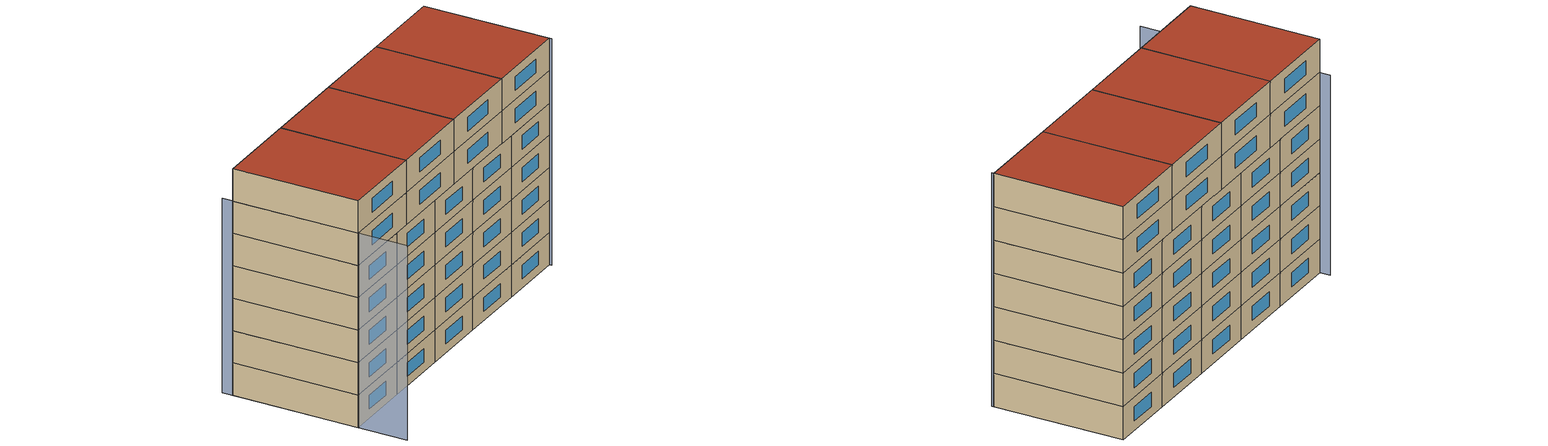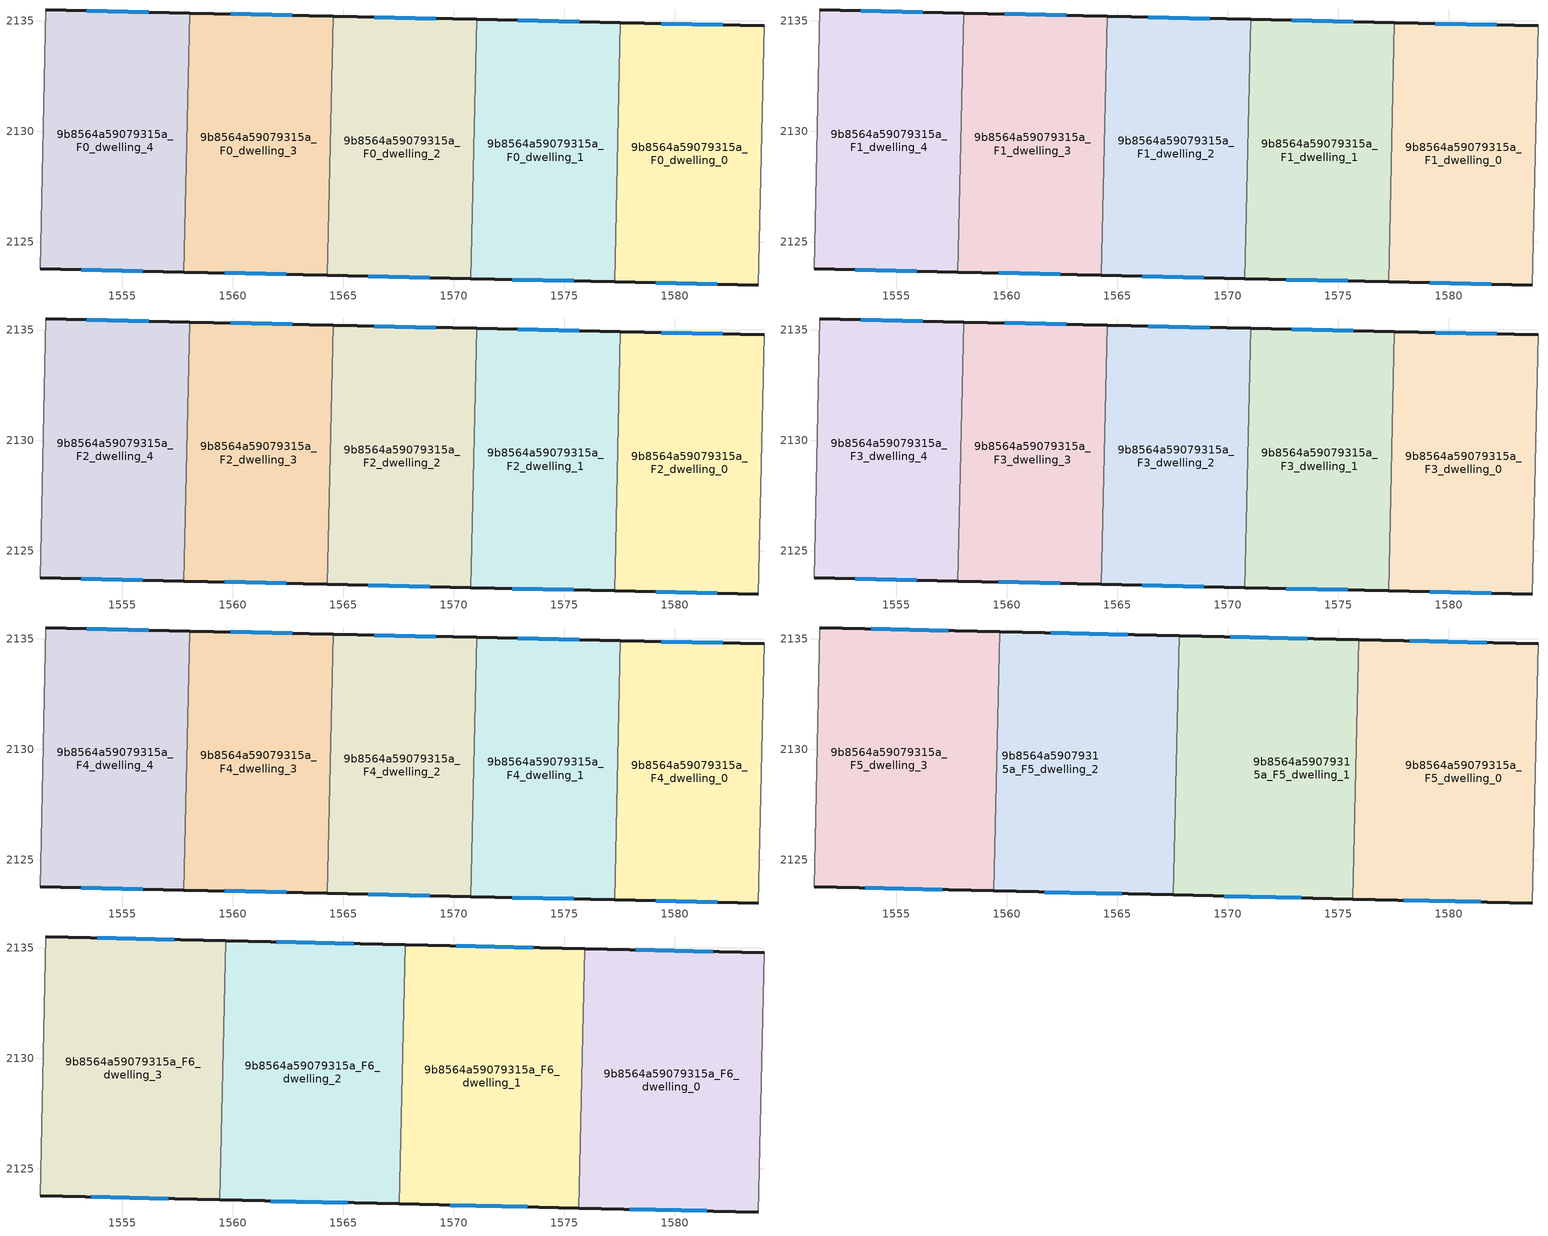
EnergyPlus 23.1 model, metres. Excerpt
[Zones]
9b8564a59079315a_F0_dwelling_0
 floor ground (EU_floor_Construction): 1584.03,2134.78 1583.76,2123.04 1577.27,2123.19 1577.54,2134.92 z0
 wall outside (EU_wall_Construction): 1584.03,2134.78 1577.54,2134.92 / 1577.27,2123.19 1583.76,2123.04 z0:3
 wall adiabatic (EU_wall_Construction): 1583.76,2123.04 1584.03,2134.78 z0:3
 wall to 9b8564a59079315a_F0_dwelling_1 (EU_wall_Construction): 1577.54,2134.92 1577.27,2123.19 z0:3
 window (EU_Window_Construction): 1582.18,2134.82 1579.39,2134.88 / 1579.13,2123.15 1581.91,2123.08 z0.86:2.14
9b8564a59079315a_F0_dwelling_1
 floor ground (EU_floor_Construction): 1577.54,2134.92 1577.27,2123.19 1570.78,2123.34 1571.04,2135.06 z0
 wall outside (EU_wall_Construction): 1570.78,2123.34 1577.27,2123.19 / 1577.54,2134.92 1571.04,2135.06 z0:3
 wall to 9b8564a59079315a_F0_dwelling_2 (EU_wall_Construction): 1571.04,2135.06 1570.78,2123.34 z0:3
 window (EU_Window_Construction): 1572.63,2123.3 1575.42,2123.23 / 1575.68,2134.96 1572.9,2135.02 z0.86:2.14
9b8564a59079315a_F0_dwelling_2
 floor ground (EU_floor_Construction): 1571.04,2135.06 1570.78,2123.34 1564.28,2123.49 1564.55,2135.21 z0
 wall outside (EU_wall_Construction): 1564.28,2123.49 1570.78,2123.34 / 1571.04,2135.06 1564.55,2135.21 z0:3
 wall to 9b8564a59079315a_F0_dwelling_3 (EU_wall_Construction): 1564.55,2135.21 1564.28,2123.49 z0:3
 window (EU_Window_Construction): 1566.14,2123.45 1568.92,2123.38 / 1569.19,2135.11 1566.4,2135.17 z0.86:2.14
9b8564a59079315a_F0_dwelling_3
 floor ground (EU_floor_Construction): 1564.55,2135.21 1564.28,2123.49 1557.78,2123.64 1558.05,2135.35 z0
 wall outside (EU_wall_Construction): 1557.78,2123.64 1564.28,2123.49 / 1564.55,2135.21 1558.05,2135.35 z0:3
 wall to 9b8564a59079315a_F0_dwelling_4 (EU_wall_Construction): 1558.05,2135.35 1557.78,2123.64 z0:3
 window (EU_Window_Construction): 1559.64,2123.59 1562.42,2123.53 / 1562.69,2135.25 1559.91,2135.31 z0.86:2.14
9b8564a59079315a_F0_dwelling_4
 floor ground (EU_floor_Construction): 1558.05,2135.35 1557.78,2123.64 1551.28,2123.79 1551.55,2135.5 z0
 wall outside (EU_wall_Construction): 1551.28,2123.79 1557.78,2123.64 / 1558.05,2135.35 1551.55,2135.5 z0:3
 wall adiabatic (EU_wall_Construction): 1551.55,2135.5 1551.28,2123.79 z0:3
 window (EU_Window_Construction): 1553.14,2123.74 1555.92,2123.68 / 1556.19,2135.39 1553.4,2135.46 z0.86:2.14
9b8564a59079315a_F1_dwelling_0
 floor to 9b8564a59079315a_F0_dwelling_0 (EU_floor_Construction): 1584.03,2134.78 1583.76,2123.04 1577.27,2123.19 1577.54,2134.92 z3
 wall outside (EU_wall_Construction): 1584.03,2134.78 1577.54,2134.92 / 1577.27,2123.19 1583.76,2123.04 z3:6
 wall adiabatic (EU_wall_Construction): 1583.76,2123.04 1584.03,2134.78 z3:6
 wall to 9b8564a59079315a_F1_dwelling_1 (EU_wall_Construction): 1577.54,2134.92 1577.27,2123.19 z3:6
 window (EU_Window_Construction): 1582.18,2134.82 1579.39,2134.88 / 1579.13,2123.15 1581.91,2123.08 z3.86:5.14
9b8564a59079315a_F1_dwelling_1
 floor to 9b8564a59079315a_F0_dwelling_1 (EU_floor_Construction): 1577.54,2134.92 1577.27,2123.19 1570.78,2123.34 1571.04,2135.06 z3
 wall outside (EU_wall_Construction): 1570.78,2123.34 1577.27,2123.19 / 1577.54,2134.92 1571.04,2135.06 z3:6
 wall to 9b8564a59079315a_F1_dwelling_2 (EU_wall_Construction): 1571.04,2135.06 1570.78,2123.34 z3:6
 window (EU_Window_Construction): 1572.63,2123.3 1575.42,2123.23 / 1575.68,2134.96 1572.9,2135.02 z3.86:5.14
9b8564a59079315a_F1_dwelling_2
 floor to 9b8564a59079315a_F0_dwelling_2 (EU_floor_Construction): 1571.04,2135.06 1570.78,2123.34 1564.28,2123.49 1564.55,2135.21 z3
 wall outside (EU_wall_Construction): 1564.28,2123.49 1570.78,2123.34 / 1571.04,2135.06 1564.55,2135.21 z3:6
 wall to 9b8564a59079315a_F1_dwelling_3 (EU_wall_Construction): 1564.55,2135.21 1564.28,2123.49 z3:6
 window (EU_Window_Construction): 1566.14,2123.45 1568.92,2123.38 / 1569.19,2135.11 1566.4,2135.17 z3.86:5.14
9b8564a59079315a_F1_dwelling_3
 floor to 9b8564a59079315a_F0_dwelling_3 (EU_floor_Construction): 1564.55,2135.21 1564.28,2123.49 1557.78,2123.64 1558.05,2135.35 z3
 wall outside (EU_wall_Construction): 1557.78,2123.64 1564.28,2123.49 / 1564.55,2135.21 1558.05,2135.35 z3:6
 wall to 9b8564a59079315a_F1_dwelling_4 (EU_wall_Construction): 1558.05,2135.35 1557.78,2123.64 z3:6
 window (EU_Window_Construction): 1559.64,2123.59 1562.42,2123.53 / 1562.69,2135.25 1559.91,2135.31 z3.86:5.14
9b8564a59079315a_F1_dwelling_4
 floor to 9b8564a59079315a_F0_dwelling_4 (EU_floor_Construction): 1558.05,2135.35 1557.78,2123.64 1551.28,2123.79 1551.55,2135.5 z3
 wall outside (EU_wall_Construction): 1551.28,2123.79 1557.78,2123.64 / 1558.05,2135.35 1551.55,2135.5 z3:6
 wall adiabatic (EU_wall_Construction): 1551.55,2135.5 1551.28,2123.79 z3:6
 window (EU_Window_Construction): 1553.14,2123.74 1555.92,2123.68 / 1556.19,2135.39 1553.4,2135.46 z3.86:5.14
9b8564a59079315a_F2_dwelling_0
 floor to 9b8564a59079315a_F1_dwelling_0 (EU_floor_Construction): 1584.03,2134.78 1583.76,2123.04 1577.27,2123.19 1577.54,2134.92 z6
 wall outside (EU_wall_Construction): 1584.03,2134.78 1577.54,2134.92 / 1577.27,2123.19 1583.76,2123.04 z6:9
 wall adiabatic (EU_wall_Construction): 1583.76,2123.04 1584.03,2134.78 z6:9
 wall to 9b8564a59079315a_F2_dwelling_1 (EU_wall_Construction): 1577.54,2134.92 1577.27,2123.19 z6:9
 window (EU_Window_Construction): 1582.18,2134.82 1579.39,2134.88 / 1579.13,2123.15 1581.91,2123.08 z6.86:8.14
9b8564a59079315a_F2_dwelling_1
 floor to 9b8564a59079315a_F1_dwelling_1 (EU_floor_Construction): 1577.54,2134.92 1577.27,2123.19 1570.78,2123.34 1571.04,2135.06 z6
 wall outside (EU_wall_Construction): 1570.78,2123.34 1577.27,2123.19 / 1577.54,2134.92 1571.04,2135.06 z6:9
 wall to 9b8564a59079315a_F2_dwelling_2 (EU_wall_Construction): 1571.04,2135.06 1570.78,2123.34 z6:9
 window (EU_Window_Construction): 1572.63,2123.3 1575.42,2123.23 / 1575.68,2134.96 1572.9,2135.02 z6.86:8.14
9b8564a59079315a_F2_dwelling_2
 floor to 9b8564a59079315a_F1_dwelling_2 (EU_floor_Construction): 1571.04,2135.06 1570.78,2123.34 1564.28,2123.49 1564.55,2135.21 z6
 wall outside (EU_wall_Construction): 1564.28,2123.49 1570.78,2123.34 / 1571.04,2135.06 1564.55,2135.21 z6:9
 wall to 9b8564a59079315a_F2_dwelling_3 (EU_wall_Construction): 1564.55,2135.21 1564.28,2123.49 z6:9
 window (EU_Window_Construction): 1566.14,2123.45 1568.92,2123.38 / 1569.19,2135.11 1566.4,2135.17 z6.86:8.14
9b8564a59079315a_F2_dwelling_3
 floor to 9b8564a59079315a_F1_dwelling_3 (EU_floor_Construction): 1564.55,2135.21 1564.28,2123.49 1557.78,2123.64 1558.05,2135.35 z6
 wall outside (EU_wall_Construction): 1557.78,2123.64 1564.28,2123.49 / 1564.55,2135.21 1558.05,2135.35 z6:9
 wall to 9b8564a59079315a_F2_dwelling_4 (EU_wall_Construction): 1558.05,2135.35 1557.78,2123.64 z6:9
 window (EU_Window_Construction): 1559.64,2123.59 1562.42,2123.53 / 1562.69,2135.25 1559.91,2135.31 z6.86:8.14
9b8564a59079315a_F2_dwelling_4
 floor to 9b8564a59079315a_F1_dwelling_4 (EU_floor_Construction): 1558.05,2135.35 1557.78,2123.64 1551.28,2123.79 1551.55,2135.5 z6
 wall outside (EU_wall_Construction): 1551.28,2123.79 1557.78,2123.64 / 1558.05,2135.35 1551.55,2135.5 z6:9
 wall adiabatic (EU_wall_Construction): 1551.55,2135.5 1551.28,2123.79 z6:9
 window (EU_Window_Construction): 1553.14,2123.74 1555.92,2123.68 / 1556.19,2135.39 1553.4,2135.46 z6.86:8.14
9b8564a59079315a_F3_dwelling_0
 floor to 9b8564a59079315a_F2_dwelling_0 (EU_floor_Construction): 1584.03,2134.78 1583.76,2123.04 1577.27,2123.19 1577.54,2134.92 z9
 wall outside (EU_wall_Construction): 1584.03,2134.78 1577.54,2134.92 / 1577.27,2123.19 1583.76,2123.04 z9:12
 wall adiabatic (EU_wall_Construction): 1583.76,2123.04 1584.03,2134.78 z9:12
 wall to 9b8564a59079315a_F3_dwelling_1 (EU_wall_Construction): 1577.54,2134.92 1577.27,2123.19 z9:12
 window (EU_Window_Construction): 1582.18,2134.82 1579.39,2134.88 / 1579.13,2123.15 1581.91,2123.08 z9.86:11.14
9b8564a59079315a_F3_dwelling_1
 floor to 9b8564a59079315a_F2_dwelling_1 (EU_floor_Construction): 1577.54,2134.92 1577.27,2123.19 1570.78,2123.34 1571.04,2135.06 z9
 wall outside (EU_wall_Construction): 1570.78,2123.34 1577.27,2123.19 / 1577.54,2134.92 1571.04,2135.06 z9:12
 wall to 9b8564a59079315a_F3_dwelling_2 (EU_wall_Construction): 1571.04,2135.06 1570.78,2123.34 z9:12
 window (EU_Window_Construction): 1572.63,2123.3 1575.42,2123.23 / 1575.68,2134.96 1572.9,2135.02 z9.86:11.14
9b8564a59079315a_F3_dwelling_2
 floor to 9b8564a59079315a_F2_dwelling_2 (EU_floor_Construction): 1571.04,2135.06 1570.78,2123.34 1564.28,2123.49 1564.55,2135.21 z9
 wall outside (EU_wall_Construction): 1564.28,2123.49 1570.78,2123.34 / 1571.04,2135.06 1564.55,2135.21 z9:12
 wall to 9b8564a59079315a_F3_dwelling_3 (EU_wall_Construction): 1564.55,2135.21 1564.28,2123.49 z9:12
 window (EU_Window_Construction): 1566.14,2123.45 1568.92,2123.38 / 1569.19,2135.11 1566.4,2135.17 z9.86:11.14
9b8564a59079315a_F3_dwelling_3
 floor to 9b8564a59079315a_F2_dwelling_3 (EU_floor_Construction): 1564.55,2135.21 1564.28,2123.49 1557.78,2123.64 1558.05,2135.35 z9
 wall outside (EU_wall_Construction): 1557.78,2123.64 1564.28,2123.49 / 1564.55,2135.21 1558.05,2135.35 z9:12
 wall to 9b8564a59079315a_F3_dwelling_4 (EU_wall_Construction): 1558.05,2135.35 1557.78,2123.64 z9:12
 window (EU_Window_Construction): 1559.64,2123.59 1562.42,2123.53 / 1562.69,2135.25 1559.91,2135.31 z9.86:11.14
9b8564a59079315a_F3_dwelling_4
 floor to 9b8564a59079315a_F2_dwelling_4 (EU_floor_Construction): 1558.05,2135.35 1557.78,2123.64 1551.28,2123.79 1551.55,2135.5 z9
 wall outside (EU_wall_Construction): 1551.28,2123.79 1557.78,2123.64 / 1558.05,2135.35 1551.55,2135.5 z9:12
 wall adiabatic (EU_wall_Construction): 1551.55,2135.5 1551.28,2123.79 z9:12
 window (EU_Window_Construction): 1553.14,2123.74 1555.92,2123.68 / 1556.19,2135.39 1553.4,2135.46 z9.86:11.14
9b8564a59079315a_F4_dwelling_0
 floor to 9b8564a59079315a_F3_dwelling_0 (EU_floor_Construction): 1584.03,2134.78 1583.76,2123.04 1577.27,2123.19 1577.54,2134.92 z12
 wall outside (EU_wall_Construction): 1584.03,2134.78 1577.54,2134.92 / 1577.27,2123.19 1583.76,2123.04 z12:15
 wall adiabatic (EU_wall_Construction): 1583.76,2123.04 1584.03,2134.78 z12:15
 wall to 9b8564a59079315a_F4_dwelling_1 (EU_wall_Construction): 1577.54,2134.92 1577.27,2123.19 z12:15
 window (EU_Window_Construction): 1582.18,2134.82 1579.39,2134.88 / 1579.13,2123.15 1581.91,2123.08 z12.86:14.14
9b8564a59079315a_F4_dwelling_1
 floor to 9b8564a59079315a_F3_dwelling_1 (EU_floor_Construction): 1577.54,2134.92 1577.27,2123.19 1570.78,2123.34 1571.04,2135.06 z12
 wall outside (EU_wall_Construction): 1570.78,2123.34 1577.27,2123.19 / 1577.54,2134.92 1571.04,2135.06 z12:15
 wall to 9b8564a59079315a_F4_dwelling_2 (EU_wall_Construction): 1571.04,2135.06 1570.78,2123.34 z12:15
 window (EU_Window_Construction): 1572.63,2123.3 1575.42,2123.23 / 1575.68,2134.96 1572.9,2135.02 z12.86:14.14
 ceiling adiabatic (EU_roof_Construction): 1575.65,2123.23 1575.91,2134.96 1571.04,2135.06 1570.78,2123.34 z15
9b8564a59079315a_F4_dwelling_2
 floor to 9b8564a59079315a_F3_dwelling_2 (EU_floor_Construction): 1571.04,2135.06 1570.78,2123.34 1564.28,2123.49 1564.55,2135.21 z12
 wall outside (EU_wall_Construction): 1564.28,2123.49 1570.78,2123.34 / 1571.04,2135.06 1564.55,2135.21 z12:15
 wall to 9b8564a59079315a_F4_dwelling_3 (EU_wall_Construction): 1564.55,2135.21 1564.28,2123.49 z12:15
 window (EU_Window_Construction): 1566.14,2123.45 1568.92,2123.38 / 1569.19,2135.11 1566.4,2135.17 z12.86:14.14
9b8564a59079315a_F4_dwelling_3
 floor to 9b8564a59079315a_F3_dwelling_3 (EU_floor_Construction): 1564.55,2135.21 1564.28,2123.49 1557.78,2123.64 1558.05,2135.35 z12
 wall outside (EU_wall_Construction): 1557.78,2123.64 1564.28,2123.49 / 1564.55,2135.21 1558.05,2135.35 z12:15
 wall to 9b8564a59079315a_F4_dwelling_4 (EU_wall_Construction): 1558.05,2135.35 1557.78,2123.64 z12:15
 window (EU_Window_Construction): 1559.64,2123.59 1562.42,2123.53 / 1562.69,2135.25 1559.91,2135.31 z12.86:14.14
9b8564a59079315a_F4_dwelling_4
 floor to 9b8564a59079315a_F3_dwelling_4 (EU_floor_Construction): 1558.05,2135.35 1557.78,2123.64 1551.28,2123.79 1551.55,2135.5 z12
 wall outside (EU_wall_Construction): 1551.28,2123.79 1557.78,2123.64 / 1558.05,2135.35 1551.55,2135.5 z12:15
 wall adiabatic (EU_wall_Construction): 1551.55,2135.5 1551.28,2123.79 z12:15
 window (EU_Window_Construction): 1553.14,2123.74 1555.92,2123.68 / 1556.19,2135.39 1553.4,2135.46 z12.86:14.14
9b8564a59079315a_F5_dwelling_0
 floor to 9b8564a59079315a_F4_dwelling_0 (EU_floor_Construction): 1584.03,2134.78 1583.76,2123.04 1577.27,2123.19 1577.54,2134.92 z15
 floor to 9b8564a59079315a_F4_dwelling_1 (EU_floor_Construction): 1577.54,2134.92 1577.27,2123.19 1575.65,2123.23 1575.91,2134.96 z15
 wall outside (EU_wall_Construction): 1584.03,2134.78 1575.91,2134.96 / 1575.65,2123.23 1583.76,2123.04 z15:18
 wall adiabatic (EU_wall_Construction): 1583.76,2123.04 1584.03,2134.78 z15:18
 wall to 9b8564a59079315a_F5_dwelling_1 (EU_wall_Construction): 1575.91,2134.96 1575.65,2123.23 z15:18
 window (EU_Window_Construction): 1581.71,2134.83 1578.23,2134.9 / 1577.97,2123.17 1581.44,2123.1 z15.86:17.14
9b8564a59079315a_F5_dwelling_1
 floor to 9b8564a59079315a_F4_dwelling_2 (EU_floor_Construction): 1571.04,2135.06 1570.78,2123.34 1567.53,2123.41 1567.8,2135.14 z15
 floor adiabatic (EU_floor_Construction): 1575.91,2134.96 1575.65,2123.23 1570.78,2123.34 1571.04,2135.06 z15
 wall outside (EU_wall_Construction): 1567.53,2123.41 1575.65,2123.23 / 1575.91,2134.96 1567.8,2135.14 z15:18
 wall to 9b8564a59079315a_F5_dwelling_2 (EU_wall_Construction): 1567.8,2135.14 1567.53,2123.41 z15:18
 window (EU_Window_Construction): 1569.85,2123.36 1573.33,2123.28 / 1573.6,2135.01 1570.12,2135.08 z15.86:17.14
9b8564a59079315a_F5_dwelling_2
 floor to 9b8564a59079315a_F4_dwelling_3 (EU_floor_Construction): 1564.55,2135.21 1564.28,2123.49 1559.41,2123.6 1559.67,2135.32 z15
 floor to 9b8564a59079315a_F4_dwelling_2 (EU_floor_Construction): 1567.8,2135.14 1567.53,2123.41 1564.28,2123.49 1564.55,2135.21 z15
 wall outside (EU_wall_Construction): 1559.41,2123.6 1567.53,2123.41 / 1567.8,2135.14 1559.67,2135.32 z15:18
 wall to 9b8564a59079315a_F5_dwelling_3 (EU_wall_Construction): 1559.67,2135.32 1559.41,2123.6 z15:18
 window (EU_Window_Construction): 1561.73,2123.55 1565.21,2123.47 / 1565.48,2135.19 1561.99,2135.27 z15.86:17.14
9b8564a59079315a_F5_dwelling_3
 floor to 9b8564a59079315a_F4_dwelling_3 (EU_floor_Construction): 1559.67,2135.32 1559.41,2123.6 1557.78,2123.64 1558.05,2135.35 z15
 floor to 9b8564a59079315a_F4_dwelling_4 (EU_floor_Construction): 1558.05,2135.35 1557.78,2123.64 1551.28,2123.79 1551.55,2135.5 z15
 wall outside (EU_wall_Construction): 1551.28,2123.79 1559.41,2123.6 / 1559.67,2135.32 1551.55,2135.5 z15:18
 wall adiabatic (EU_wall_Construction): 1551.55,2135.5 1551.28,2123.79 z15:18
 window (EU_Window_Construction): 1553.6,2123.73 1557.08,2123.65 / 1557.35,2135.37 1553.87,2135.45 z15.86:17.14
9b8564a59079315a_F6_dwelling_0
 floor to 9b8564a59079315a_F5_dwelling_0 (EU_floor_Construction): 1584.03,2134.78 1583.76,2123.04 1575.65,2123.23 1575.91,2134.96 z18
 wall outside (EU_wall_Construction): 1584.03,2134.78 1575.91,2134.96 / 1575.65,2123.23 1583.76,2123.04 z18:21
 wall adiabatic (EU_wall_Construction): 1583.76,2123.04 1584.03,2134.78 z18:21
 wall to 9b8564a59079315a_F6_dwelling_1 (EU_wall_Construction): 1575.91,2134.96 1575.65,2123.23 z18:21
 window (EU_Window_Construction): 1581.71,2134.83 1578.23,2134.9 / 1577.97,2123.17 1581.44,2123.1 z18.86:20.14
 roof outside (EU_roof_Construction): 1583.76,2123.04 1584.03,2134.78 1575.91,2134.96 1575.65,2123.23 z21
9b8564a59079315a_F6_dwelling_1
 floor to 9b8564a59079315a_F5_dwelling_1 (EU_floor_Construction): 1575.91,2134.96 1575.65,2123.23 1567.53,2123.41 1567.8,2135.14 z18
 wall outside (EU_wall_Construction): 1567.53,2123.41 1575.65,2123.23 / 1575.91,2134.96 1567.8,2135.14 z18:21
 wall to 9b8564a59079315a_F6_dwelling_2 (EU_wall_Construction): 1567.8,2135.14 1567.53,2123.41 z18:21
 window (EU_Window_Construction): 1569.85,2123.36 1573.33,2123.28 / 1573.6,2135.01 1570.12,2135.08 z18.86:20.14
 roof outside (EU_roof_Construction): 1575.65,2123.23 1575.91,2134.96 1567.8,2135.14 1567.53,2123.41 z21
9b8564a59079315a_F6_dwelling_2
 floor to 9b8564a59079315a_F5_dwelling_2 (EU_floor_Construction): 1567.8,2135.14 1567.53,2123.41 1559.41,2123.6 1559.67,2135.32 z18
 wall outside (EU_wall_Construction): 1559.41,2123.6 1567.53,2123.41 / 1567.8,2135.14 1559.67,2135.32 z18:21
 wall to 9b8564a59079315a_F6_dwelling_3 (EU_wall_Construction): 1559.67,2135.32 1559.41,2123.6 z18:21
 window (EU_Window_Construction): 1561.73,2123.55 1565.21,2123.47 / 1565.48,2135.19 1561.99,2135.27 z18.86:20.14
 roof outside (EU_roof_Construction): 1567.53,2123.41 1567.8,2135.14 1559.67,2135.32 1559.41,2123.6 z21
9b8564a59079315a_F6_dwelling_3
 floor to 9b8564a59079315a_F5_dwelling_3 (EU_floor_Construction): 1559.67,2135.32 1559.41,2123.6 1551.28,2123.79 1551.55,2135.5 z18
 wall outside (EU_wall_Construction): 1551.28,2123.79 1559.41,2123.6 / 1559.67,2135.32 1551.55,2135.5 z18:21
 wall adiabatic (EU_wall_Construction): 1551.55,2135.5 1551.28,2123.79 z18:21
 window (EU_Window_Construction): 1553.6,2123.73 1557.08,2123.65 / 1557.35,2135.37 1553.87,2135.45 z18.86:20.14
 roof outside (EU_roof_Construction): 1559.41,2123.6 1559.67,2135.32 1551.55,2135.5 1551.28,2123.79 z21
shading: 1551.58,2136.48 1551.18,2119.24 z0:18; 1583.77,2122.84 1584.03,2134.78 z0:21
[Building]
EU S2 Campaign: North Axis=0; Terrain=City; Solar Distribution=FullExterior
[Site:Location]
Helsinki-Vantaa.AP: Latitude=60.317; Longitude=24.963; Time Zone=2; Elevation=54.6
[SizingPeriod:WeatherFileDays]
AnnualSizingPeriod: Begin Month=1; Begin Day of Month=1; End Month=12; End Day of Month=31; Day of Week for Start Day=Monday; Use Weather File Daylight Saving Period=No; Use Weather File Rain and Snow Indicators=No
[MATERIAL]
EU_InternalMass_Material: Roughness=MediumRough; Thickness=0.1; Conductivity=1; Density=1800; Specific Heat=900; Thermal Absorptance=0.9; Solar Absorptance=0.7; Visible Absorptance=0.7
[MATERIAL:NOMASS] Roughness=MediumRough; Thermal Absorptance=0.9; Solar Absorptance=0.7; Visible Absorptance=0.7
Name | Thermal Resistance
EU_wall_NoMass | 1.10183
EU_roof_NoMass; EU_floor_NoMass | 1.70606
[WINDOWMATERIAL:SIMPLEGLAZINGSYSTEM]
EU_Window_SimpleGlazing: UFactor=3.11035; Solar Heat Gain Coefficient=0.8; Visible Transmittance=0.8
[CONSTRUCTION]
EU_wall_Construction: EU_wall_NoMass
EU_roof_Construction: EU_roof_NoMass
EU_floor_Construction: EU_floor_NoMass
EU_Window_Construction: EU_Window_SimpleGlazing
EU_InternalMass_Construction: EU_InternalMass_Material
[ZONE] Type=1; Multiplier=1; Ceiling Height=autocalculate; Floor Area=autocalculate; Part of Total Floor Area=Yes
Name | Volume
9b8564a59079315a_F0_dwelling_0; 9b8564a59079315a_F1_dwelling_0; 9b8564a59079315a_F2_dwelling_0; 9b8564a59079315a_F3_dwelling_0; 9b8564a59079315a_F4_dwelling_0; 9b8564a59079315a_F0_dwelling_4; 9b8564a59079315a_F1_dwelling_4; 9b8564a59079315a_F2_dwelling_4; 9b8564a59079315a_F3_dwelling_4; 9b8564a59079315a_F4_dwelling_4 | 228.583
9b8564a59079315a_F5_dwelling_0; 9b8564a59079315a_F6_dwelling_0 | 285.756
9b8564a59079315a_F0_dwelling_1; 9b8564a59079315a_F1_dwelling_1; 9b8564a59079315a_F2_dwelling_1; 9b8564a59079315a_F3_dwelling_1; 9b8564a59079315a_F4_dwelling_1; 9b8564a59079315a_F0_dwelling_2; 9b8564a59079315a_F1_dwelling_2; 9b8564a59079315a_F2_dwelling_2; 9b8564a59079315a_F3_dwelling_2; 9b8564a59079315a_F4_dwelling_2 | 228.601
9b8564a59079315a_F5_dwelling_1; 9b8564a59079315a_F6_dwelling_1 | 285.697
9b8564a59079315a_F5_dwelling_2; 9b8564a59079315a_F6_dwelling_2 | 285.74
9b8564a59079315a_F0_dwelling_3; 9b8564a59079315a_F1_dwelling_3; 9b8564a59079315a_F2_dwelling_3; 9b8564a59079315a_F3_dwelling_3; 9b8564a59079315a_F4_dwelling_3 | 228.584
9b8564a59079315a_F5_dwelling_3; 9b8564a59079315a_F6_dwelling_3 | 285.746
[INTERNALMASS] Construction=EU_InternalMass_Construction
Name | Zone or ZoneList | Surface Area
9b8564a59079315a_F0_dwelling_0_EU_InternalMass | 9b8564a59079315a_F0_dwelling_0 | 76.1944
9b8564a59079315a_F0_dwelling_1_EU_InternalMass | 9b8564a59079315a_F0_dwelling_1 | 76.2002
9b8564a59079315a_F0_dwelling_2_EU_InternalMass | 9b8564a59079315a_F0_dwelling_2 | 76.2005
9b8564a59079315a_F0_dwelling_3_EU_InternalMass | 9b8564a59079315a_F0_dwelling_3 | 76.1948
9b8564a59079315a_F0_dwelling_4_EU_InternalMass | 9b8564a59079315a_F0_dwelling_4 | 76.1947
9b8564a59079315a_F1_dwelling_0_EU_InternalMass | 9b8564a59079315a_F1_dwelling_0 | 76.1944
9b8564a59079315a_F1_dwelling_1_EU_InternalMass | 9b8564a59079315a_F1_dwelling_1 | 76.2002
9b8564a59079315a_F1_dwelling_2_EU_InternalMass | 9b8564a59079315a_F1_dwelling_2 | 76.2005
9b8564a59079315a_F1_dwelling_3_EU_InternalMass | 9b8564a59079315a_F1_dwelling_3 | 76.1948
9b8564a59079315a_F1_dwelling_4_EU_InternalMass | 9b8564a59079315a_F1_dwelling_4 | 76.1947
9b8564a59079315a_F2_dwelling_0_EU_InternalMass | 9b8564a59079315a_F2_dwelling_0 | 76.1944
9b8564a59079315a_F2_dwelling_1_EU_InternalMass | 9b8564a59079315a_F2_dwelling_1 | 76.2002
9b8564a59079315a_F2_dwelling_2_EU_InternalMass | 9b8564a59079315a_F2_dwelling_2 | 76.2005
9b8564a59079315a_F2_dwelling_3_EU_InternalMass | 9b8564a59079315a_F2_dwelling_3 | 76.1948
9b8564a59079315a_F2_dwelling_4_EU_InternalMass | 9b8564a59079315a_F2_dwelling_4 | 76.1947
9b8564a59079315a_F3_dwelling_0_EU_InternalMass | 9b8564a59079315a_F3_dwelling_0 | 76.1944
9b8564a59079315a_F3_dwelling_1_EU_InternalMass | 9b8564a59079315a_F3_dwelling_1 | 76.2002
9b8564a59079315a_F3_dwelling_2_EU_InternalMass | 9b8564a59079315a_F3_dwelling_2 | 76.2005
9b8564a59079315a_F3_dwelling_3_EU_InternalMass | 9b8564a59079315a_F3_dwelling_3 | 76.1948
9b8564a59079315a_F3_dwelling_4_EU_InternalMass | 9b8564a59079315a_F3_dwelling_4 | 76.1947
9b8564a59079315a_F4_dwelling_0_EU_InternalMass | 9b8564a59079315a_F4_dwelling_0 | 76.1944
9b8564a59079315a_F4_dwelling_1_EU_InternalMass | 9b8564a59079315a_F4_dwelling_1 | 76.2002
9b8564a59079315a_F4_dwelling_2_EU_InternalMass | 9b8564a59079315a_F4_dwelling_2 | 76.2005
9b8564a59079315a_F4_dwelling_3_EU_InternalMass | 9b8564a59079315a_F4_dwelling_3 | 76.1948
9b8564a59079315a_F4_dwelling_4_EU_InternalMass | 9b8564a59079315a_F4_dwelling_4 | 76.1947
9b8564a59079315a_F5_dwelling_0_EU_InternalMass | 9b8564a59079315a_F5_dwelling_0 | 95.2521
9b8564a59079315a_F5_dwelling_1_EU_InternalMass | 9b8564a59079315a_F5_dwelling_1 | 95.2326
9b8564a59079315a_F5_dwelling_2_EU_InternalMass | 9b8564a59079315a_F5_dwelling_2 | 95.2467
9b8564a59079315a_F5_dwelling_3_EU_InternalMass | 9b8564a59079315a_F5_dwelling_3 | 95.2487
9b8564a59079315a_F6_dwelling_0_EU_InternalMass | 9b8564a59079315a_F6_dwelling_0 | 95.2521
9b8564a59079315a_F6_dwelling_1_EU_InternalMass | 9b8564a59079315a_F6_dwelling_1 | 95.2326
9b8564a59079315a_F6_dwelling_2_EU_InternalMass | 9b8564a59079315a_F6_dwelling_2 | 95.2467
9b8564a59079315a_F6_dwelling_3_EU_InternalMass | 9b8564a59079315a_F6_dwelling_3 | 95.2487
[OTHEREQUIPMENT] Fuel Type=Electricity; Design Level Calculation Method=Watts/Area; Power per Zone Floor Area=1; Fraction Latent=0; Fraction Radiant=0; Fraction Lost=0; Carbon Dioxide Generation Rate=0; EndUse Subcategory=EU_Step8_InternalGains
Name | Zone or ZoneList or Space or SpaceList | Schedule
EU_Step8_InternalGain_9b8564a59079315a_F0_dwelling_0_f000 | 9b8564a59079315a_F0_dwelling_0 | EU_Step8_GainSchedule_9b8564a59079315a_F0_dwelling_0_f000
EU_Step8_InternalGain_9b8564a59079315a_F0_dwelling_1_f000 | 9b8564a59079315a_F0_dwelling_1 | EU_Step8_GainSchedule_9b8564a59079315a_F0_dwelling_1_f000
EU_Step8_InternalGain_9b8564a59079315a_F0_dwelling_2_f000 | 9b8564a59079315a_F0_dwelling_2 | EU_Step8_GainSchedule_9b8564a59079315a_F0_dwelling_2_f000
EU_Step8_InternalGain_9b8564a59079315a_F0_dwelling_3_f000 | 9b8564a59079315a_F0_dwelling_3 | EU_Step8_GainSchedule_9b8564a59079315a_F0_dwelling_3_f000
EU_Step8_InternalGain_9b8564a59079315a_F0_dwelling_4_f000 | 9b8564a59079315a_F0_dwelling_4 | EU_Step8_GainSchedule_9b8564a59079315a_F0_dwelling_4_f000
EU_Step8_InternalGain_9b8564a59079315a_F1_dwelling_0_f000 | 9b8564a59079315a_F1_dwelling_0 | EU_Step8_GainSchedule_9b8564a59079315a_F1_dwelling_0_f000
EU_Step8_InternalGain_9b8564a59079315a_F1_dwelling_1_f000 | 9b8564a59079315a_F1_dwelling_1 | EU_Step8_GainSchedule_9b8564a59079315a_F1_dwelling_1_f000
EU_Step8_InternalGain_9b8564a59079315a_F1_dwelling_2_f000 | 9b8564a59079315a_F1_dwelling_2 | EU_Step8_GainSchedule_9b8564a59079315a_F1_dwelling_2_f000
EU_Step8_InternalGain_9b8564a59079315a_F1_dwelling_3_f000 | 9b8564a59079315a_F1_dwelling_3 | EU_Step8_GainSchedule_9b8564a59079315a_F1_dwelling_3_f000
EU_Step8_InternalGain_9b8564a59079315a_F1_dwelling_4_f000 | 9b8564a59079315a_F1_dwelling_4 | EU_Step8_GainSchedule_9b8564a59079315a_F1_dwelling_4_f000
EU_Step8_InternalGain_9b8564a59079315a_F2_dwelling_0_f000 | 9b8564a59079315a_F2_dwelling_0 | EU_Step8_GainSchedule_9b8564a59079315a_F2_dwelling_0_f000
EU_Step8_InternalGain_9b8564a59079315a_F2_dwelling_1_f000 | 9b8564a59079315a_F2_dwelling_1 | EU_Step8_GainSchedule_9b8564a59079315a_F2_dwelling_1_f000
EU_Step8_InternalGain_9b8564a59079315a_F2_dwelling_2_f000 | 9b8564a59079315a_F2_dwelling_2 | EU_Step8_GainSchedule_9b8564a59079315a_F2_dwelling_2_f000
EU_Step8_InternalGain_9b8564a59079315a_F2_dwelling_3_f000 | 9b8564a59079315a_F2_dwelling_3 | EU_Step8_GainSchedule_9b8564a59079315a_F2_dwelling_3_f000
EU_Step8_InternalGain_9b8564a59079315a_F2_dwelling_4_f000 | 9b8564a59079315a_F2_dwelling_4 | EU_Step8_GainSchedule_9b8564a59079315a_F2_dwelling_4_f000
EU_Step8_InternalGain_9b8564a59079315a_F3_dwelling_0_f000 | 9b8564a59079315a_F3_dwelling_0 | EU_Step8_GainSchedule_9b8564a59079315a_F3_dwelling_0_f000
EU_Step8_InternalGain_9b8564a59079315a_F3_dwelling_1_f000 | 9b8564a59079315a_F3_dwelling_1 | EU_Step8_GainSchedule_9b8564a59079315a_F3_dwelling_1_f000
EU_Step8_InternalGain_9b8564a59079315a_F3_dwelling_2_f000 | 9b8564a59079315a_F3_dwelling_2 | EU_Step8_GainSchedule_9b8564a59079315a_F3_dwelling_2_f000
EU_Step8_InternalGain_9b8564a59079315a_F3_dwelling_3_f000 | 9b8564a59079315a_F3_dwelling_3 | EU_Step8_GainSchedule_9b8564a59079315a_F3_dwelling_3_f000
EU_Step8_InternalGain_9b8564a59079315a_F3_dwelling_4_f000 | 9b8564a59079315a_F3_dwelling_4 | EU_Step8_GainSchedule_9b8564a59079315a_F3_dwelling_4_f000
EU_Step8_InternalGain_9b8564a59079315a_F4_dwelling_0_f000 | 9b8564a59079315a_F4_dwelling_0 | EU_Step8_GainSchedule_9b8564a59079315a_F4_dwelling_0_f000
EU_Step8_InternalGain_9b8564a59079315a_F4_dwelling_1_f000 | 9b8564a59079315a_F4_dwelling_1 | EU_Step8_GainSchedule_9b8564a59079315a_F4_dwelling_1_f000
EU_Step8_InternalGain_9b8564a59079315a_F4_dwelling_2_f000 | 9b8564a59079315a_F4_dwelling_2 | EU_Step8_GainSchedule_9b8564a59079315a_F4_dwelling_2_f000
EU_Step8_InternalGain_9b8564a59079315a_F4_dwelling_3_f000 | 9b8564a59079315a_F4_dwelling_3 | EU_Step8_GainSchedule_9b8564a59079315a_F4_dwelling_3_f000
EU_Step8_InternalGain_9b8564a59079315a_F4_dwelling_4_f000 | 9b8564a59079315a_F4_dwelling_4 | EU_Step8_GainSchedule_9b8564a59079315a_F4_dwelling_4_f000
EU_Step8_InternalGain_9b8564a59079315a_F5_dwelling_0_f000 | 9b8564a59079315a_F5_dwelling_0 | EU_Step8_GainSchedule_9b8564a59079315a_F5_dwelling_0_f000
EU_Step8_InternalGain_9b8564a59079315a_F5_dwelling_1_f000 | 9b8564a59079315a_F5_dwelling_1 | EU_Step8_GainSchedule_9b8564a59079315a_F5_dwelling_1_f000
EU_Step8_InternalGain_9b8564a59079315a_F5_dwelling_2_f000 | 9b8564a59079315a_F5_dwelling_2 | EU_Step8_GainSchedule_9b8564a59079315a_F5_dwelling_2_f000
EU_Step8_InternalGain_9b8564a59079315a_F5_dwelling_3_f000 | 9b8564a59079315a_F5_dwelling_3 | EU_Step8_GainSchedule_9b8564a59079315a_F5_dwelling_3_f000
EU_Step8_InternalGain_9b8564a59079315a_F6_dwelling_0_f000 | 9b8564a59079315a_F6_dwelling_0 | EU_Step8_GainSchedule_9b8564a59079315a_F6_dwelling_0_f000
EU_Step8_InternalGain_9b8564a59079315a_F6_dwelling_1_f000 | 9b8564a59079315a_F6_dwelling_1 | EU_Step8_GainSchedule_9b8564a59079315a_F6_dwelling_1_f000
EU_Step8_InternalGain_9b8564a59079315a_F6_dwelling_2_f000 | 9b8564a59079315a_F6_dwelling_2 | EU_Step8_GainSchedule_9b8564a59079315a_F6_dwelling_2_f000
EU_Step8_InternalGain_9b8564a59079315a_F6_dwelling_3_f000 | 9b8564a59079315a_F6_dwelling_3 | EU_Step8_GainSchedule_9b8564a59079315a_F6_dwelling_3_f000
[ZONEVENTILATION:DESIGNFLOWRATE] Schedule=EU_AlwaysOn; Design Flow Rate Calculation Method=AirChanges/Hour; Air Changes per Hour=0.756316; Ventilation Type=Natural; Fan Pressure Rise=0; Fan Total Efficiency=1; Constant Term Coefficient=1; Temperature Term Coefficient=0; Velocity Term Coefficient=0; Velocity Squared Term Coefficient=0; Minimum Indoor Temperature=-100; Maximum Indoor Temperature=100; Delta Temperature=-100; Minimum Outdoor Temperature=-100; Maximum Outdoor Temperature=100; Maximum Wind Speed=40
Name | Zone or ZoneList or Space or SpaceList
EU_ConstantAir_9b8564a59079315a_F0_dwelling_0 | 9b8564a59079315a_F0_dwelling_0
EU_ConstantAir_9b8564a59079315a_F0_dwelling_1 | 9b8564a59079315a_F0_dwelling_1
EU_ConstantAir_9b8564a59079315a_F0_dwelling_2 | 9b8564a59079315a_F0_dwelling_2
EU_ConstantAir_9b8564a59079315a_F0_dwelling_3 | 9b8564a59079315a_F0_dwelling_3
EU_ConstantAir_9b8564a59079315a_F0_dwelling_4 | 9b8564a59079315a_F0_dwelling_4
EU_ConstantAir_9b8564a59079315a_F1_dwelling_0 | 9b8564a59079315a_F1_dwelling_0
EU_ConstantAir_9b8564a59079315a_F1_dwelling_1 | 9b8564a59079315a_F1_dwelling_1
EU_ConstantAir_9b8564a59079315a_F1_dwelling_2 | 9b8564a59079315a_F1_dwelling_2
EU_ConstantAir_9b8564a59079315a_F1_dwelling_3 | 9b8564a59079315a_F1_dwelling_3
EU_ConstantAir_9b8564a59079315a_F1_dwelling_4 | 9b8564a59079315a_F1_dwelling_4
EU_ConstantAir_9b8564a59079315a_F2_dwelling_0 | 9b8564a59079315a_F2_dwelling_0
EU_ConstantAir_9b8564a59079315a_F2_dwelling_1 | 9b8564a59079315a_F2_dwelling_1
EU_ConstantAir_9b8564a59079315a_F2_dwelling_2 | 9b8564a59079315a_F2_dwelling_2
EU_ConstantAir_9b8564a59079315a_F2_dwelling_3 | 9b8564a59079315a_F2_dwelling_3
EU_ConstantAir_9b8564a59079315a_F2_dwelling_4 | 9b8564a59079315a_F2_dwelling_4
EU_ConstantAir_9b8564a59079315a_F3_dwelling_0 | 9b8564a59079315a_F3_dwelling_0
EU_ConstantAir_9b8564a59079315a_F3_dwelling_1 | 9b8564a59079315a_F3_dwelling_1
EU_ConstantAir_9b8564a59079315a_F3_dwelling_2 | 9b8564a59079315a_F3_dwelling_2
EU_ConstantAir_9b8564a59079315a_F3_dwelling_3 | 9b8564a59079315a_F3_dwelling_3
EU_ConstantAir_9b8564a59079315a_F3_dwelling_4 | 9b8564a59079315a_F3_dwelling_4
EU_ConstantAir_9b8564a59079315a_F4_dwelling_0 | 9b8564a59079315a_F4_dwelling_0
EU_ConstantAir_9b8564a59079315a_F4_dwelling_1 | 9b8564a59079315a_F4_dwelling_1
EU_ConstantAir_9b8564a59079315a_F4_dwelling_2 | 9b8564a59079315a_F4_dwelling_2
EU_ConstantAir_9b8564a59079315a_F4_dwelling_3 | 9b8564a59079315a_F4_dwelling_3
EU_ConstantAir_9b8564a59079315a_F4_dwelling_4 | 9b8564a59079315a_F4_dwelling_4
EU_ConstantAir_9b8564a59079315a_F5_dwelling_0 | 9b8564a59079315a_F5_dwelling_0
EU_ConstantAir_9b8564a59079315a_F5_dwelling_1 | 9b8564a59079315a_F5_dwelling_1
EU_ConstantAir_9b8564a59079315a_F5_dwelling_2 | 9b8564a59079315a_F5_dwelling_2
EU_ConstantAir_9b8564a59079315a_F5_dwelling_3 | 9b8564a59079315a_F5_dwelling_3
EU_ConstantAir_9b8564a59079315a_F6_dwelling_0 | 9b8564a59079315a_F6_dwelling_0
EU_ConstantAir_9b8564a59079315a_F6_dwelling_1 | 9b8564a59079315a_F6_dwelling_1
EU_ConstantAir_9b8564a59079315a_F6_dwelling_2 | 9b8564a59079315a_F6_dwelling_2
EU_ConstantAir_9b8564a59079315a_F6_dwelling_3 | 9b8564a59079315a_F6_dwelling_3
[HVACTEMPLATE:THERMOSTAT] Constant Heating Setpoint=20; Constant Cooling Setpoint=50
EU_HeatOnly_9b8564a59079315a_F0_dwelling_0; EU_HeatOnly_9b8564a59079315a_F0_dwelling_1; EU_HeatOnly_9b8564a59079315a_F0_dwelling_2; EU_HeatOnly_9b8564a59079315a_F0_dwelling_3; EU_HeatOnly_9b8564a59079315a_F0_dwelling_4; EU_HeatOnly_9b8564a59079315a_F1_dwelling_0; EU_HeatOnly_9b8564a59079315a_F1_dwelling_1; EU_HeatOnly_9b8564a59079315a_F1_dwelling_2; EU_HeatOnly_9b8564a59079315a_F1_dwelling_3; EU_HeatOnly_9b8564a59079315a_F1_dwelling_4; EU_HeatOnly_9b8564a59079315a_F2_dwelling_0; EU_HeatOnly_9b8564a59079315a_F2_dwelling_1; EU_HeatOnly_9b8564a59079315a_F2_dwelling_2; EU_HeatOnly_9b8564a59079315a_F2_dwelling_3; EU_HeatOnly_9b8564a59079315a_F2_dwelling_4; EU_HeatOnly_9b8564a59079315a_F3_dwelling_0; EU_HeatOnly_9b8564a59079315a_F3_dwelling_1; EU_HeatOnly_9b8564a59079315a_F3_dwelling_2; EU_HeatOnly_9b8564a59079315a_F3_dwelling_3; EU_HeatOnly_9b8564a59079315a_F3_dwelling_4; EU_HeatOnly_9b8564a59079315a_F4_dwelling_0; EU_HeatOnly_9b8564a59079315a_F4_dwelling_1; EU_HeatOnly_9b8564a59079315a_F4_dwelling_2; EU_HeatOnly_9b8564a59079315a_F4_dwelling_3; EU_HeatOnly_9b8564a59079315a_F4_dwelling_4; EU_HeatOnly_9b8564a59079315a_F5_dwelling_0; EU_HeatOnly_9b8564a59079315a_F5_dwelling_1; EU_HeatOnly_9b8564a59079315a_F5_dwelling_2; EU_HeatOnly_9b8564a59079315a_F5_dwelling_3; EU_HeatOnly_9b8564a59079315a_F6_dwelling_0; EU_HeatOnly_9b8564a59079315a_F6_dwelling_1; EU_HeatOnly_9b8564a59079315a_F6_dwelling_2; EU_HeatOnly_9b8564a59079315a_F6_dwelling_3
[HVACTEMPLATE:ZONE:IDEALLOADSAIRSYSTEM] System Availability Schedule=EU_AlwaysOn; Maximum Heating Supply Air Temperature=50; Minimum Cooling Supply Air Temperature=13; Maximum Heating Supply Air Humidity Ratio=0.0156; Minimum Cooling Supply Air Humidity Ratio=0.0077; Heating Limit=NoLimit; Cooling Limit=NoLimit; Heating Availability Schedule=EU_AlwaysOn; Cooling Availability Schedule=EU_CoolingOff; Dehumidification Control Type=ConstantSensibleHeatRatio; Cooling Sensible Heat Ratio=0.7; Dehumidification Setpoint=60; Humidification Control Type=None; Humidification Setpoint=30; Outdoor Air Method=None; Outdoor Air Flow Rate per Person=0.00944; Outdoor Air Flow Rate per Zone Floor Area=0; Outdoor Air Flow Rate per Zone=0; Demand Controlled Ventilation Type=None; Outdoor Air Economizer Type=NoEconomizer; Heat Recovery Type=None; Sensible Heat Recovery Effectiveness=0.7; Latent Heat Recovery Effectiveness=0.65
Name | Template Thermostat
9b8564a59079315a_F0_dwelling_0 | EU_HeatOnly_9b8564a59079315a_F0_dwelling_0
9b8564a59079315a_F0_dwelling_1 | EU_HeatOnly_9b8564a59079315a_F0_dwelling_1
9b8564a59079315a_F0_dwelling_2 | EU_HeatOnly_9b8564a59079315a_F0_dwelling_2
9b8564a59079315a_F0_dwelling_3 | EU_HeatOnly_9b8564a59079315a_F0_dwelling_3
9b8564a59079315a_F0_dwelling_4 | EU_HeatOnly_9b8564a59079315a_F0_dwelling_4
9b8564a59079315a_F1_dwelling_0 | EU_HeatOnly_9b8564a59079315a_F1_dwelling_0
9b8564a59079315a_F1_dwelling_1 | EU_HeatOnly_9b8564a59079315a_F1_dwelling_1
9b8564a59079315a_F1_dwelling_2 | EU_HeatOnly_9b8564a59079315a_F1_dwelling_2
9b8564a59079315a_F1_dwelling_3 | EU_HeatOnly_9b8564a59079315a_F1_dwelling_3
9b8564a59079315a_F1_dwelling_4 | EU_HeatOnly_9b8564a59079315a_F1_dwelling_4
9b8564a59079315a_F2_dwelling_0 | EU_HeatOnly_9b8564a59079315a_F2_dwelling_0
9b8564a59079315a_F2_dwelling_1 | EU_HeatOnly_9b8564a59079315a_F2_dwelling_1
9b8564a59079315a_F2_dwelling_2 | EU_HeatOnly_9b8564a59079315a_F2_dwelling_2
9b8564a59079315a_F2_dwelling_3 | EU_HeatOnly_9b8564a59079315a_F2_dwelling_3
9b8564a59079315a_F2_dwelling_4 | EU_HeatOnly_9b8564a59079315a_F2_dwelling_4
9b8564a59079315a_F3_dwelling_0 | EU_HeatOnly_9b8564a59079315a_F3_dwelling_0
9b8564a59079315a_F3_dwelling_1 | EU_HeatOnly_9b8564a59079315a_F3_dwelling_1
9b8564a59079315a_F3_dwelling_2 | EU_HeatOnly_9b8564a59079315a_F3_dwelling_2
9b8564a59079315a_F3_dwelling_3 | EU_HeatOnly_9b8564a59079315a_F3_dwelling_3
9b8564a59079315a_F3_dwelling_4 | EU_HeatOnly_9b8564a59079315a_F3_dwelling_4
9b8564a59079315a_F4_dwelling_0 | EU_HeatOnly_9b8564a59079315a_F4_dwelling_0
9b8564a59079315a_F4_dwelling_1 | EU_HeatOnly_9b8564a59079315a_F4_dwelling_1
9b8564a59079315a_F4_dwelling_2 | EU_HeatOnly_9b8564a59079315a_F4_dwelling_2
9b8564a59079315a_F4_dwelling_3 | EU_HeatOnly_9b8564a59079315a_F4_dwelling_3
9b8564a59079315a_F4_dwelling_4 | EU_HeatOnly_9b8564a59079315a_F4_dwelling_4
9b8564a59079315a_F5_dwelling_0 | EU_HeatOnly_9b8564a59079315a_F5_dwelling_0
9b8564a59079315a_F5_dwelling_1 | EU_HeatOnly_9b8564a59079315a_F5_dwelling_1
9b8564a59079315a_F5_dwelling_2 | EU_HeatOnly_9b8564a59079315a_F5_dwelling_2
9b8564a59079315a_F5_dwelling_3 | EU_HeatOnly_9b8564a59079315a_F5_dwelling_3
9b8564a59079315a_F6_dwelling_0 | EU_HeatOnly_9b8564a59079315a_F6_dwelling_0
9b8564a59079315a_F6_dwelling_1 | EU_HeatOnly_9b8564a59079315a_F6_dwelling_1
9b8564a59079315a_F6_dwelling_2 | EU_HeatOnly_9b8564a59079315a_F6_dwelling_2
9b8564a59079315a_F6_dwelling_3 | EU_HeatOnly_9b8564a59079315a_F6_dwelling_3
[SIZING:ZONE] Zone Cooling Design Supply Air Temperature Input Method=SupplyAirTemperature; Zone Cooling Design Supply Air Temperature=13; Zone Heating Design Supply Air Temperature Input Method=SupplyAirTemperature; Zone Heating Design Supply Air Temperature=50; Zone Cooling Design Supply Air Humidity Ratio=0.008; Zone Heating Design Supply Air Humidity Ratio=0.008; Cooling Design Air Flow Method=DesignDay; Cooling Design Air Flow Rate=0; Cooling Minimum Air Flow per Zone Floor Area=0.000762; Cooling Minimum Air Flow=0; Cooling Minimum Air Flow Fraction=0.2; Heating Design Air Flow Method=DesignDay; Heating Design Air Flow Rate=0; Heating Maximum Air Flow per Zone Floor Area=0.002032; Heating Maximum Air Flow=0.141576; Heating Maximum Air Flow Fraction=0.3; Account for Dedicated Outdoor Air System=No; Dedicated Outdoor Air System Control Strategy=NeutralSupplyAir; Dedicated Outdoor Air Low Setpoint Temperature for Design=autosize; Dedicated Outdoor Air High Setpoint Temperature for Design=autosize; Zone Load Sizing Method=Sensible Load Only No Latent Load; Zone Latent Cooling Design Supply Air Humidity Ratio Input Method=HumidityRatioDifference; Zone Cooling Design Supply Air Humidity Ratio Difference=0.005; Zone Latent Heating Design Supply Air Humidity Ratio Input Method=HumidityRatioDifference; Zone Humidification Design Supply Air Humidity Ratio Difference=0.005
9b8564a59079315a_F0_dwelling_0; 9b8564a59079315a_F0_dwelling_1; 9b8564a59079315a_F0_dwelling_2; 9b8564a59079315a_F0_dwelling_3; 9b8564a59079315a_F0_dwelling_4; 9b8564a59079315a_F1_dwelling_0; 9b8564a59079315a_F1_dwelling_1; 9b8564a59079315a_F1_dwelling_2; 9b8564a59079315a_F1_dwelling_3; 9b8564a59079315a_F1_dwelling_4; 9b8564a59079315a_F2_dwelling_0; 9b8564a59079315a_F2_dwelling_1; 9b8564a59079315a_F2_dwelling_2; 9b8564a59079315a_F2_dwelling_3; 9b8564a59079315a_F2_dwelling_4; 9b8564a59079315a_F3_dwelling_0; 9b8564a59079315a_F3_dwelling_1; 9b8564a59079315a_F3_dwelling_2; 9b8564a59079315a_F3_dwelling_3; 9b8564a59079315a_F3_dwelling_4; 9b8564a59079315a_F4_dwelling_0; 9b8564a59079315a_F4_dwelling_1; 9b8564a59079315a_F4_dwelling_2; 9b8564a59079315a_F4_dwelling_3; 9b8564a59079315a_F4_dwelling_4; 9b8564a59079315a_F5_dwelling_0; 9b8564a59079315a_F5_dwelling_1; 9b8564a59079315a_F5_dwelling_2; 9b8564a59079315a_F5_dwelling_3; 9b8564a59079315a_F6_dwelling_0; 9b8564a59079315a_F6_dwelling_1; 9b8564a59079315a_F6_dwelling_2; 9b8564a59079315a_F6_dwelling_3
[SCHEDULE:CONSTANT]
Name | Hourly Value
EU_AlwaysOn | 1
EU_CoolingOff | 0
[SCHEDULE:FILE] Column Number=1; Rows to Skip at Top=0; Number of Hours of Data=8760; Column Separator=Comma; Interpolate to Timestep=No; Minutes per Item=60; Adjust Schedule for Daylight Savings=Yes
Name | File
EU_Step8_GainSchedule_9b8564a59079315a_F0_dwelling_0_f000 | ../../schedules/9b8564a59079315a/9b8564a59079315a_F0_dwelling_0_f000_gain.csv
EU_Step8_GainSchedule_9b8564a59079315a_F0_dwelling_1_f000 | ../../schedules/9b8564a59079315a/9b8564a59079315a_F0_dwelling_1_f000_gain.csv
EU_Step8_GainSchedule_9b8564a59079315a_F0_dwelling_2_f000 | ../../schedules/9b8564a59079315a/9b8564a59079315a_F0_dwelling_2_f000_gain.csv
EU_Step8_GainSchedule_9b8564a59079315a_F0_dwelling_3_f000 | ../../schedules/9b8564a59079315a/9b8564a59079315a_F0_dwelling_3_f000_gain.csv
EU_Step8_GainSchedule_9b8564a59079315a_F0_dwelling_4_f000 | ../../schedules/9b8564a59079315a/9b8564a59079315a_F0_dwelling_4_f000_gain.csv
EU_Step8_GainSchedule_9b8564a59079315a_F1_dwelling_0_f000 | ../../schedules/9b8564a59079315a/9b8564a59079315a_F1_dwelling_0_f000_gain.csv
EU_Step8_GainSchedule_9b8564a59079315a_F1_dwelling_1_f000 | ../../schedules/9b8564a59079315a/9b8564a59079315a_F1_dwelling_1_f000_gain.csv
EU_Step8_GainSchedule_9b8564a59079315a_F1_dwelling_2_f000 | ../../schedules/9b8564a59079315a/9b8564a59079315a_F1_dwelling_2_f000_gain.csv
EU_Step8_GainSchedule_9b8564a59079315a_F1_dwelling_3_f000 | ../../schedules/9b8564a59079315a/9b8564a59079315a_F1_dwelling_3_f000_gain.csv
EU_Step8_GainSchedule_9b8564a59079315a_F1_dwelling_4_f000 | ../../schedules/9b8564a59079315a/9b8564a59079315a_F1_dwelling_4_f000_gain.csv
EU_Step8_GainSchedule_9b8564a59079315a_F2_dwelling_0_f000 | ../../schedules/9b8564a59079315a/9b8564a59079315a_F2_dwelling_0_f000_gain.csv
EU_Step8_GainSchedule_9b8564a59079315a_F2_dwelling_1_f000 | ../../schedules/9b8564a59079315a/9b8564a59079315a_F2_dwelling_1_f000_gain.csv
EU_Step8_GainSchedule_9b8564a59079315a_F2_dwelling_2_f000 | ../../schedules/9b8564a59079315a/9b8564a59079315a_F2_dwelling_2_f000_gain.csv
EU_Step8_GainSchedule_9b8564a59079315a_F2_dwelling_3_f000 | ../../schedules/9b8564a59079315a/9b8564a59079315a_F2_dwelling_3_f000_gain.csv
EU_Step8_GainSchedule_9b8564a59079315a_F2_dwelling_4_f000 | ../../schedules/9b8564a59079315a/9b8564a59079315a_F2_dwelling_4_f000_gain.csv
EU_Step8_GainSchedule_9b8564a59079315a_F3_dwelling_0_f000 | ../../schedules/9b8564a59079315a/9b8564a59079315a_F3_dwelling_0_f000_gain.csv
EU_Step8_GainSchedule_9b8564a59079315a_F3_dwelling_1_f000 | ../../schedules/9b8564a59079315a/9b8564a59079315a_F3_dwelling_1_f000_gain.csv
EU_Step8_GainSchedule_9b8564a59079315a_F3_dwelling_2_f000 | ../../schedules/9b8564a59079315a/9b8564a59079315a_F3_dwelling_2_f000_gain.csv
EU_Step8_GainSchedule_9b8564a59079315a_F3_dwelling_3_f000 | ../../schedules/9b8564a59079315a/9b8564a59079315a_F3_dwelling_3_f000_gain.csv
EU_Step8_GainSchedule_9b8564a59079315a_F3_dwelling_4_f000 | ../../schedules/9b8564a59079315a/9b8564a59079315a_F3_dwelling_4_f000_gain.csv
EU_Step8_GainSchedule_9b8564a59079315a_F4_dwelling_0_f000 | ../../schedules/9b8564a59079315a/9b8564a59079315a_F4_dwelling_0_f000_gain.csv
EU_Step8_GainSchedule_9b8564a59079315a_F4_dwelling_1_f000 | ../../schedules/9b8564a59079315a/9b8564a59079315a_F4_dwelling_1_f000_gain.csv
EU_Step8_GainSchedule_9b8564a59079315a_F4_dwelling_2_f000 | ../../schedules/9b8564a59079315a/9b8564a59079315a_F4_dwelling_2_f000_gain.csv
EU_Step8_GainSchedule_9b8564a59079315a_F4_dwelling_3_f000 | ../../schedules/9b8564a59079315a/9b8564a59079315a_F4_dwelling_3_f000_gain.csv
EU_Step8_GainSchedule_9b8564a59079315a_F4_dwelling_4_f000 | ../../schedules/9b8564a59079315a/9b8564a59079315a_F4_dwelling_4_f000_gain.csv
EU_Step8_GainSchedule_9b8564a59079315a_F5_dwelling_0_f000 | ../../schedules/9b8564a59079315a/9b8564a59079315a_F5_dwelling_0_f000_gain.csv
EU_Step8_GainSchedule_9b8564a59079315a_F5_dwelling_1_f000 | ../../schedules/9b8564a59079315a/9b8564a59079315a_F5_dwelling_1_f000_gain.csv
EU_Step8_GainSchedule_9b8564a59079315a_F5_dwelling_2_f000 | ../../schedules/9b8564a59079315a/9b8564a59079315a_F5_dwelling_2_f000_gain.csv
EU_Step8_GainSchedule_9b8564a59079315a_F5_dwelling_3_f000 | ../../schedules/9b8564a59079315a/9b8564a59079315a_F5_dwelling_3_f000_gain.csv
EU_Step8_GainSchedule_9b8564a59079315a_F6_dwelling_0_f000 | ../../schedules/9b8564a59079315a/9b8564a59079315a_F6_dwelling_0_f000_gain.csv
EU_Step8_GainSchedule_9b8564a59079315a_F6_dwelling_1_f000 | ../../schedules/9b8564a59079315a/9b8564a59079315a_F6_dwelling_1_f000_gain.csv
EU_Step8_GainSchedule_9b8564a59079315a_F6_dwelling_2_f000 | ../../schedules/9b8564a59079315a/9b8564a59079315a_F6_dwelling_2_f000_gain.csv
EU_Step8_GainSchedule_9b8564a59079315a_F6_dwelling_3_f000 | ../../schedules/9b8564a59079315a/9b8564a59079315a_F6_dwelling_3_f000_gain.csv
